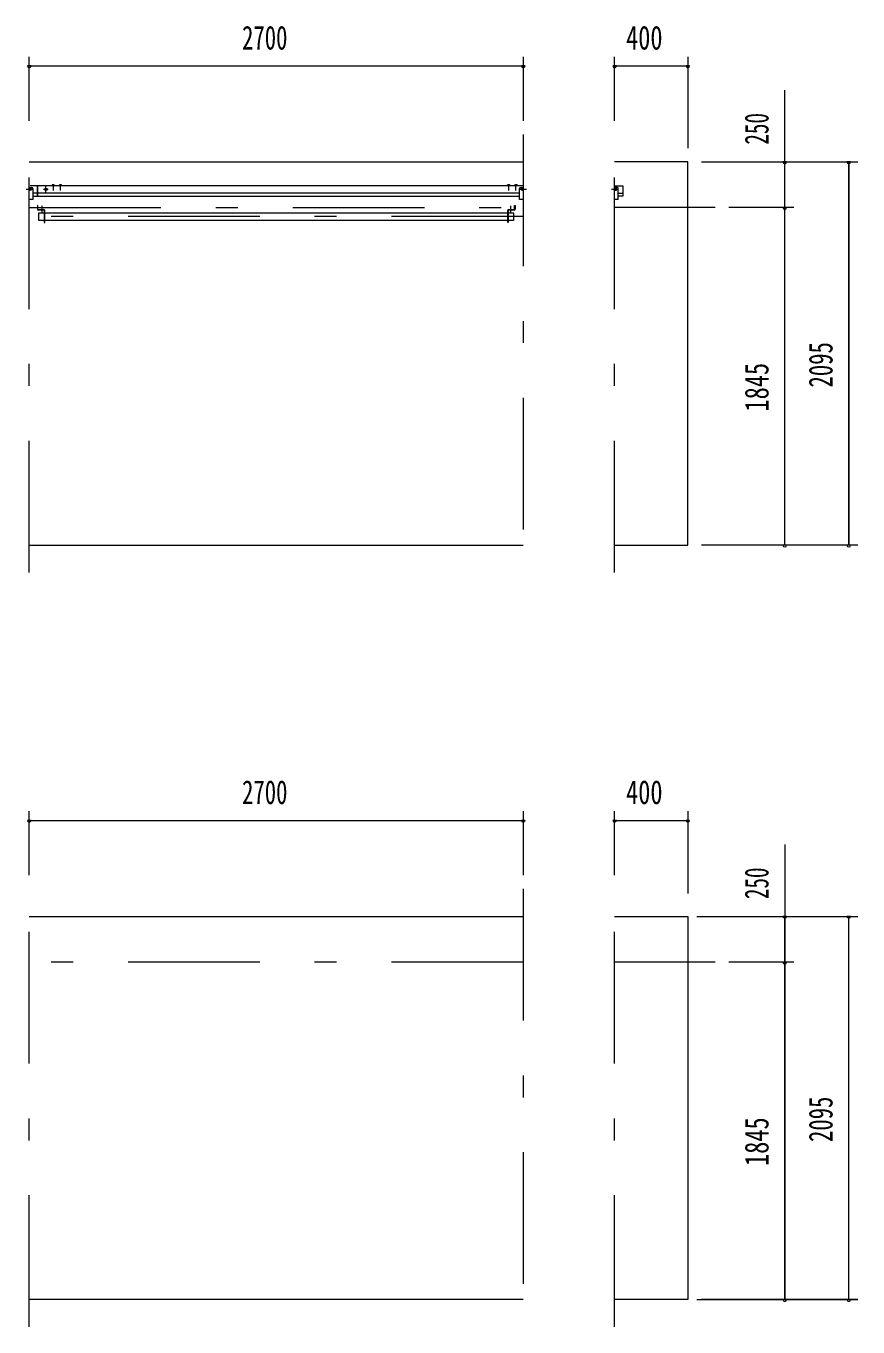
# Model space of a CAD drawing. Units: millimetres, scale not verified. Extents: x -26656 to 26658, y -10500 to 10500.
# Drawn here: x -9136 to -4588, y -7705 to -592 of the extents above; entities that cross this region are included whole.
import ezdxf
from ezdxf.enums import TextEntityAlignment as Align

# ---------------------------------------------------------------- set-up
doc = ezdxf.new("R2010")
doc.units = ezdxf.units.MM
doc.header["$LTSCALE"] = 60
doc.linetypes.add('USER3', pattern=[24, 12, -5, 2, -5])
for name, color, linetype, lineweight in [('0-2_1-05BOLD', 7, 'Continuous', 18), ('0-3_1-25CENTER', 3, 'USER3', 18), ('0-5_1-55DIM', 3, 'Continuous', 18)]:
    doc.layers.add(name, color=color, linetype=linetype, lineweight=lineweight)
doc.styles.add('ＭＳ ゴシック', font='')
doc.styles.get('ＭＳ ゴシック').set_extended_font_data('MS Gothic')

msp = doc.modelspace()

# ---------------------------------------------------------------- linework, layer by layer
at = {"layer": '0-2_1-05BOLD'}
for p, q in [((-9118.49, -1335.33), (-6418.49, -1335.33)), ((-9118.49, -1475.28), (-9103.49, -1475.28)), ((-9113.49, -1488.67), (-9118.49, -1491.55)), ((-6418.49, -1465.78), (-9114.2, -1465.78)), ((-9113.69, -1481.78), (-9109.99, -1481.78)), ((-9109.99, -1489.78), (-9113.69, -1489.78)), ((-9073.49, -1465.78), (-9073.49, -1523.38)), ((-9072.49, -1467.38), (-9073.49, -1467.38)), ((-9072.49, -1523.38), (-9072.49, -1465.78)), ((-8990.87, -1464.18), (-8990.87, -1460.68)), ((-8985.1, -1460.68), (-8985.1, -1464.18)), ((-8954.24, -1464.18), (-8954.24, -1465.78)), ((-8950.88, -1464.18), (-8950.88, -1460.68)), ((-8945.1, -1460.68), (-8945.1, -1464.18)), ((-6500.87, -1464.18), (-6500.87, -1460.68)), ((-6495.1, -1460.68), (-6495.1, -1464.18)), ((-6492.21, -1460.68), (-6492.21, -1464.18)), ((-6491.74, -1464.18), (-6491.74, -1465.78)), ((-6460.87, -1464.18), (-6460.87, -1460.68)), ((-6455.1, -1460.68), (-6455.1, -1464.18)), ((-6452.21, -1460.68), (-6452.21, -1464.18)), ((-6451.74, -1464.18), (-6451.74, -1465.78)), ((-6433.49, -1475.28), (-6418.49, -1475.28)), ((-6426.99, -1481.78), (-6423.29, -1481.78)), ((-6423.29, -1489.78), (-6426.99, -1489.78)), ((-5903.49, -1475.28), (-5918.49, -1475.28)), ((-5909.99, -1481.78), (-5913.69, -1481.78)), ((-5913.69, -1489.78), (-5909.99, -1489.78)), ((-5898.49, -1540.78), (-5898.49, -1480.28)), ((-6438.49, -1505.78), (-9098.49, -1505.78)), ((-9098.49, -1523.38), (-6438.49, -1523.38)), ((-9073.49, -1502.38), (-9072.49, -1502.38)), ((-5898.49, -1540.78), (-5918.49, -1540.78)), ((-5898.49, -1505.78), (-5873.49, -1505.78)), ((-9073.94, -1573.33), (-9073.94, -1593.33)), ((-9068.74, -1595.33), (-9039.14, -1595.33)), ((-9039.14, -1598.53), (-9068.74, -1598.53)), ((-9065.99, -1613.13), (-9037.14, -1613.13)), ((-9033.94, -1613.13), (-6503.03, -1613.13)), ((-6497.83, -1595.33), (-6468.24, -1595.33)), ((-6468.24, -1598.53), (-6497.83, -1598.53)), ((-6503.03, -1655.83), (-9033.94, -1655.83)), ((-9118.49, -3430.33), (-6418.49, -3430.33)), ((-9118.49, -5460.33), (-6418.49, -5460.33)), ((-6418.49, -7555.33), (-9118.49, -7555.33))]:
    msp.add_line(p, q, dxfattribs=at)
for points in [[(-5918.49, -3430.33), (-5518.49, -3430.33), (-5518.49, -1335.33), (-5918.49, -1335.33)], [(-9113.49, -1488.67), (-9113.49, -1482.89), (-9118.49, -1480)], [(-9098.49, -1480.28), (-9098.49, -1540.78), (-9118.49, -1540.78)], [(-8994.24, -1465.78), (-8994.24, -1464.18), (-8981.74, -1464.18), (-8981.74, -1465.78)], [(-8982.22, -1464.18), (-8982.22, -1460.68), (-8983.09, -1460.18), (-8992.89, -1460.18), (-8993.76, -1460.68), (-8993.76, -1464.18)], [(-8954.24, -1464.18), (-8941.74, -1464.18), (-8941.74, -1465.78)], [(-8942.21, -1464.18), (-8942.21, -1460.68), (-8943.09, -1460.18), (-8952.89, -1460.18), (-8953.76, -1460.68), (-8953.76, -1464.18)], [(-6491.74, -1464.18), (-6504.24, -1464.18), (-6504.24, -1465.78)], [(-6503.76, -1464.18), (-6503.76, -1460.68), (-6502.89, -1460.18), (-6493.09, -1460.18), (-6492.21, -1460.68)], [(-6451.74, -1464.18), (-6464.24, -1464.18), (-6464.24, -1465.78)], [(-6463.76, -1464.18), (-6463.76, -1460.68), (-6462.89, -1460.18), (-6453.09, -1460.18), (-6452.21, -1460.68)], [(-6418.49, -1540.78), (-6438.49, -1540.78), (-6438.49, -1480.28)], [(-6418.49, -1480), (-6423.49, -1482.89), (-6423.49, -1488.67), (-6418.49, -1491.55)], [(-5918.49, -1465.78), (-5873.49, -1465.78), (-5873.49, -1523.38), (-5898.49, -1523.38)], [(-5918.49, -1480), (-5913.49, -1482.89), (-5913.49, -1488.67), (-5918.49, -1491.55)], [(-9070.74, -1593.33), (-9070.74, -1573.33), (-9073.94, -1573.33)], [(-9037.14, -1655.83), (-9065.99, -1655.83), (-9065.99, -1613.13)], [(-9037.14, -1600.53), (-9037.14, -1666.33), (-9033.94, -1666.33), (-9033.94, -1600.53)], [(-6499.83, -1600.53), (-6499.83, -1666.33), (-6503.03, -1666.33), (-6503.03, -1600.53)], [(-6499.83, -1613.13), (-6470.98, -1613.13), (-6470.98, -1655.83), (-6499.83, -1655.83)], [(-6466.23, -1593.33), (-6466.23, -1573.33), (-6463.03, -1573.33), (-6463.03, -1593.33)], [(-5918.49, -5460.33), (-5518.49, -5460.33), (-5518.49, -7555.33), (-5918.49, -7555.33)]]:
    msp.add_lwpolyline(points, dxfattribs=at)
msp.add_lwpolyline([(-9032.49, -1488.67), (-9032.49, -1482.89), (-9027.49, -1480), (-9022.49, -1482.89), (-9022.49, -1488.67), (-9027.49, -1491.55)], close=True, dxfattribs=at)
for radius in [6.25, 4.9]:
    msp.add_circle((-9027.49, -1485.78), radius, dxfattribs=at)
for centre, radius, start, end in [((-9118.49, -1485.78), 6.25, 270, 90), ((-9118.49, -1485.78), 4.9, 270, 90), ((-9109.99, -1485.78), 4, 270, 90), ((-9103.49, -1480.28), 5, 0, 90), ((-8992.32, -1462.49), 2.32, 51.45377, 90), ((-8987.99, -1468.69), 8.51, 70.16867, 109.82912), ((-8983.66, -1462.5), 2.32, 90, 128.53143), ((-8952.32, -1462.49), 2.32, 51.45377, 90), ((-8947.99, -1468.69), 8.51, 70.16867, 109.82912), ((-8943.66, -1462.5), 2.32, 90, 128.53143), ((-6502.32, -1462.49), 2.32, 51.45377, 90), ((-6497.99, -1468.69), 8.51, 70.16867, 109.82912), ((-6493.66, -1462.5), 2.32, 90, 128.53143), ((-6462.32, -1462.49), 2.32, 51.45377, 90), ((-6457.99, -1468.69), 8.51, 70.16867, 109.82912), ((-6453.66, -1462.5), 2.32, 90, 128.53143), ((-6433.49, -1480.28), 5, 90, 180), ((-6426.99, -1485.78), 4, 90, 270), ((-6418.49, -1485.78), 6.25, 90, 270), ((-6418.49, -1485.78), 4.9, 90, 270), ((-5918.49, -1485.78), 6.25, 270, 90), ((-5918.49, -1485.78), 4.9, 270, 90), ((-5909.99, -1485.78), 4, 270, 90), ((-5903.49, -1480.28), 5, 0, 90), ((-9068.74, -1593.33), 5.2, 180, 270), ((-9068.74, -1593.33), 2, 180, 270), ((-9039.14, -1600.53), 5.2, 0, 90), ((-9039.14, -1600.53), 2, 0, 90), ((-6497.83, -1600.53), 5.2, 90, 180), ((-6497.83, -1600.53), 2, 90, 180), ((-6468.24, -1593.33), 2, 270, 0), ((-6468.24, -1593.33), 5.2, 270, 0)]:
    msp.add_arc(centre, radius, start, end, dxfattribs=at)
at = {"layer": '0-3_1-25CENTER'}
for p, q in [((-9118.49, -3580.33), (-9118.49, -1185.33)), ((-6418.49, -1185.33), (-6418.49, -3580.33)), ((-5918.49, -3580.33), (-5918.49, -1185.33)), ((-9100.99, -1485.78), (-9135.99, -1485.78)), ((-9014.99, -1485.78), (-9039.99, -1485.78)), ((-9027.49, -1505.78), (-9027.49, -1465.78)), ((-8987.99, -1457.76), (-8987.99, -1492.64)), ((-8947.99, -1492.64), (-8947.99, -1457.76)), ((-6497.99, -1457.76), (-6497.99, -1492.64)), ((-6457.99, -1492.64), (-6457.99, -1457.76)), ((-6400.99, -1485.78), (-6435.99, -1485.78)), ((-5900.99, -1485.78), (-5935.99, -1485.78)), ((-9118.49, -1585.33), (-6418.49, -1585.33)), ((-6418.49, -1634.48), (-9118.49, -1634.48)), ((-9048.94, -1576.33), (-9048.94, -1618.13)), ((-6488.04, -1576.33), (-6488.04, -1618.13)), ((-5368.49, -1585.33), (-5918.49, -1585.33)), ((-9118.49, -7705.33), (-9118.49, -5310.33)), ((-6418.49, -5310.33), (-6418.49, -7705.33)), ((-5918.49, -7705.33), (-5918.49, -5310.33)), ((-6418.49, -5710.33), (-9118.49, -5710.33)), ((-5368.49, -5710.33), (-5918.49, -5710.33))]:
    msp.add_line(p, q, dxfattribs=at)
at = {"layer": '0-5_1-55DIM'}
for p, q in [((-9118.49, -1110.33), (-9118.49, -760.33)), ((-6418.49, -760.33), (-6418.49, -1110.33)), ((-5918.49, -1110.33), (-5918.49, -760.33)), ((-5518.49, -760.33), (-5518.49, -1260.33)), ((-9108.49, -810.33), (-9128.49, -810.33)), ((-9118.49, -810.33), (-6418.49, -810.33)), ((-9118.49, -810.33), (-6418.49, -810.33)), ((-6408.49, -810.33), (-6428.49, -810.33)), ((-5908.49, -810.33), (-5928.49, -810.33)), ((-5918.49, -810.33), (-5518.49, -810.33)), ((-5918.49, -810.33), (-5518.49, -810.33)), ((-5508.49, -810.33), (-5528.49, -810.33)), ((-4988.49, -3430.33), (-4988.49, -942.83)), ((-5443.49, -1335.33), (-4588.49, -1335.33)), ((-4978.5, -1335.33), (-4998.5, -1335.33)), ((-4978.49, -1335.33), (-4998.49, -1335.33)), ((-4988.5, -1585.33), (-4988.5, -1335.33)), ((-4628.49, -1335.33), (-4648.49, -1335.33)), ((-4628.49, -1335.33), (-4648.49, -1335.33)), ((-4638.49, -3430.33), (-4638.49, -1335.33)), ((-4638.49, -1335.33), (-4638.49, -3430.33)), ((-4938.49, -1585.33), (-5293.49, -1585.33)), ((-4978.5, -1585.33), (-4998.5, -1585.33)), ((-4978.49, -1585.33), (-4998.49, -1585.33)), ((-4988.5, -3430.33), (-4988.5, -1585.33)), ((-4588.49, -3430.33), (-5443.49, -3430.33)), ((-4978.5, -3430.33), (-4998.5, -3430.33)), ((-4978.49, -3430.33), (-4998.49, -3430.33)), ((-4628.49, -3430.33), (-4648.49, -3430.33)), ((-4628.49, -3430.33), (-4648.49, -3430.33)), ((-9118.49, -5235.33), (-9118.49, -4885.33)), ((-6418.49, -4885.33), (-6418.49, -5235.33)), ((-5918.49, -5235.33), (-5918.49, -4885.33)), ((-5518.49, -4885.33), (-5518.49, -5335.33)), ((-9108.49, -4935.33), (-9128.49, -4935.33)), ((-9118.49, -4935.33), (-6418.49, -4935.33)), ((-9118.49, -4935.33), (-6418.49, -4935.33)), ((-6408.49, -4935.33), (-6428.49, -4935.33)), ((-5908.49, -4935.33), (-5928.49, -4935.33)), ((-5918.49, -4935.33), (-5518.49, -4935.33)), ((-5918.49, -4935.33), (-5518.49, -4935.33)), ((-5508.49, -4935.33), (-5528.49, -4935.33)), ((-4988.5, -5067.83), (-4988.5, -7555.33)), ((-5468.49, -5460.33), (-4588.49, -5460.33)), ((-4978.5, -5460.33), (-4998.5, -5460.33)), ((-4988.5, -5710.33), (-4988.5, -5460.33)), ((-4628.49, -5460.33), (-4648.49, -5460.33)), ((-4638.49, -7555.33), (-4638.49, -5460.33)), ((-4938.5, -5710.33), (-5293.49, -5710.33)), ((-4978.5, -5710.33), (-4998.5, -5710.33)), ((-4988.5, -7555.33), (-4988.5, -5710.33)), ((-5468.49, -7555.33), (-4588.49, -7555.33)), ((-4588.49, -7555.33), (-5443.5, -7555.33)), ((-4978.5, -7555.33), (-4998.5, -7555.33)), ((-4628.49, -7555.33), (-4648.49, -7555.33)), ((-4628.49, -7555.33), (-4648.49, -7555.33))]:
    msp.add_line(p, q, dxfattribs=at)
for centre in [(-9118.49, -810.33), (-6418.49, -810.33), (-5918.49, -810.33), (-5518.49, -810.33), (-4988.5, -1335.33), (-4988.49, -1335.33), (-4638.49, -1335.33), (-4638.49, -1335.33), (-4988.5, -1585.33), (-4988.49, -1585.33), (-4988.5, -3430.33), (-4988.49, -3430.33), (-4638.49, -3430.33), (-4638.49, -3430.33), (-9118.49, -4935.33), (-6418.49, -4935.33), (-5918.49, -4935.33), (-5518.49, -4935.33), (-4988.5, -5460.33), (-4638.49, -5460.33), (-4988.5, -5710.33), (-4988.5, -7555.33), (-4638.49, -7555.33), (-4638.49, -7555.33)]:
    msp.add_arc(centre, 10, 180, 0, dxfattribs=at)

# ---------------------------------------------------------------- texts
at = {"layer": '0-5_1-55DIM', "color": 7, "style": 'ＭＳ ゴシック'}
for s, width, p in [('2700', 0.7, (-7955.09, -760.33)), ('400', 0.75, (-5856.11, -760.33)), ('2700', 0.7, (-7955.09, -4885.33)), ('400', 0.75, (-5856.11, -4885.33))]:
    msp.add_text(s, height=130.2, dxfattribs=dict(at, width=width)).set_placement(p, align=Align.BOTTOM_LEFT)
for s, width, p in [('250', 0.65, (-5038.5, -1240.91)), ('2095', 0.7, (-4688.49, -2568.84)), ('1845', 0.75, (-5038.5, -2700.06)), ('250', 0.65, (-5038.5, -5365.91)), ('2095', 0.7, (-4688.49, -6693.84)), ('1845', 0.75, (-5038.5, -6825.06))]:
    msp.add_text(s, height=130.2, rotation=90, dxfattribs=dict(at, width=width)).set_placement(p, align=Align.BOTTOM_LEFT)

doc.saveas('drawing.dxf')
